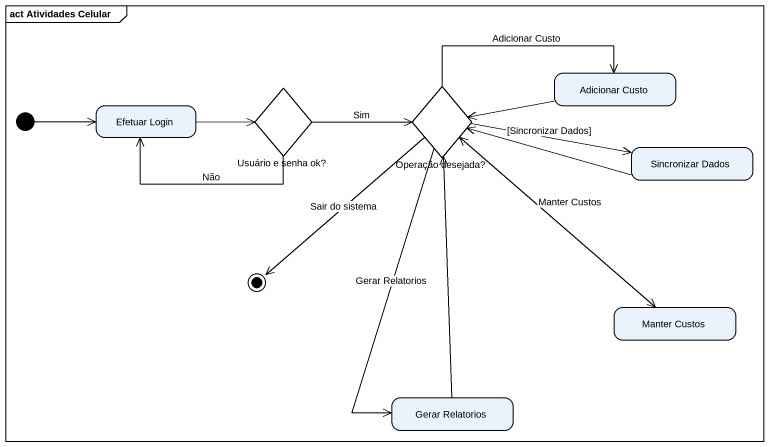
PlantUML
@startuml
mainframe act Atividades Celular
hide empty description
state "Usuário e senha ok?" as Usuário_e_senha_ok <<choice>>
state "Operação desejada?" as Operação_desejada <<choice>>
state "Adicionar Custo" as Adicionar_Custo
state "Efetuar Login" as Efetuar_Login
state "Sincronizar Dados" as Sincronizar_Dados
state "Manter Custos" as Manter_Custos
state "Gerar Relatorios" as Gerar_Relatorios
[*] -right-> Efetuar_Login
Usuário_e_senha_ok -right-> Operação_desejada : Sim
Usuário_e_senha_ok -left-> Efetuar_Login : Não
Operação_desejada -right-> Adicionar_Custo : Adicionar Custo
Operação_desejada -right-> Sincronizar_Dados : [Sincronizar Dados]
Operação_desejada --> Manter_Custos : Manter Custos
Operação_desejada --> Gerar_Relatorios : Gerar Relatorios
Adicionar_Custo -left-> Operação_desejada
Efetuar_Login -right-> Usuário_e_senha_ok
Sincronizar_Dados -left-> Operação_desejada
Manter_Custos -up-> Operação_desejada
Gerar_Relatorios -up-> Operação_desejada
Operação_desejada --> [*] : Sair do sistema
@enduml
